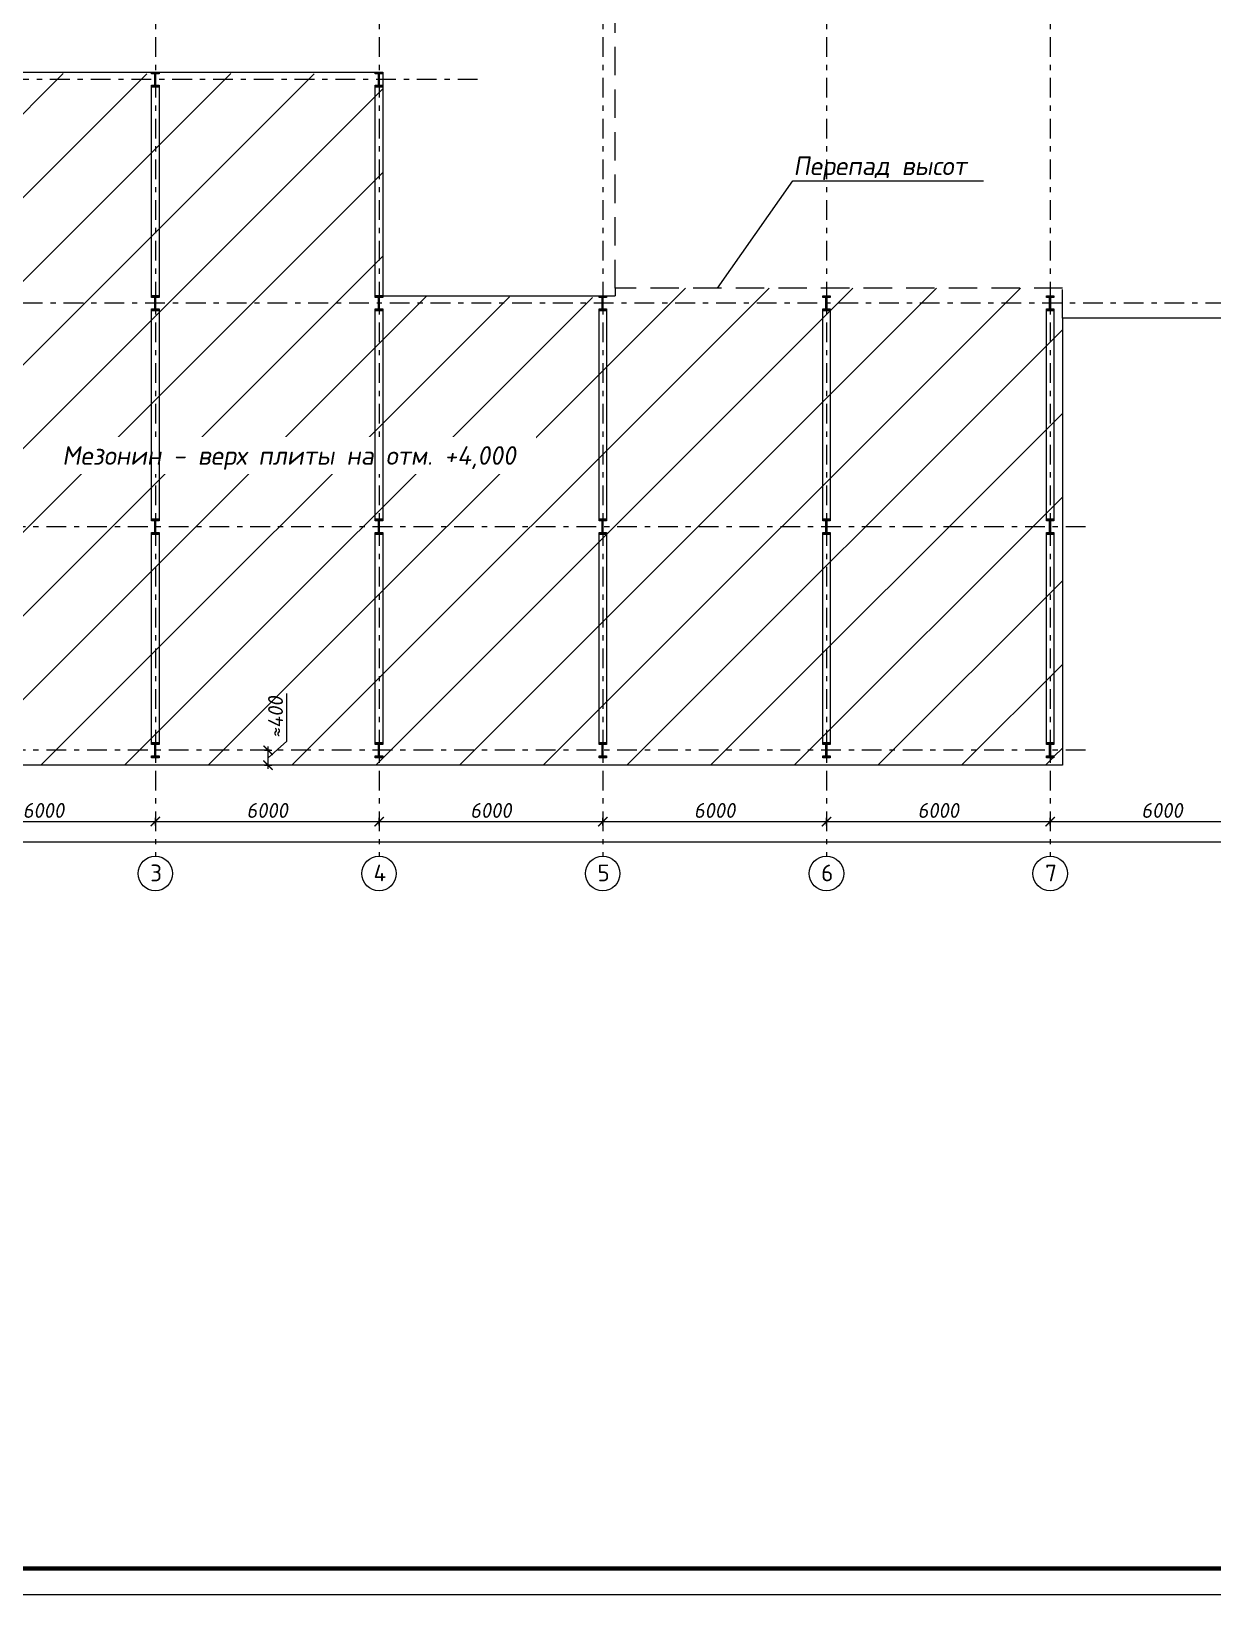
# Model space of a CAD drawing. Header units: millimetres. Extents: x -2648 to 2168491, y -277796 to 297800.
# Drawn here: x 33800 to 65486, y -230548 to -188591 of the extents above; entities that cross this region are included whole.
import ezdxf
from ezdxf import colors
from ezdxf.entities.mleader import LeaderData, LeaderLine
from ezdxf.enums import TextEntityAlignment as Align
from ezdxf.math import Vec2, Vec3

# ---------------------------------------------------------------- set-up
doc = ezdxf.new("R2010")
doc.units = ezdxf.units.MM
doc.linetypes.add('DASHEDX2', pattern=[38.1, 25.4, -12.7])
doc.linetypes.add('Штрихштриховая', pattern=[1093.611073, 529.166651, -211.666656, 141.111112, -211.666656])
doc.layers.get('0').update_dxf_attribs({"lineweight": 0})
doc.layers.get('Defpoints').update_dxf_attribs({"color": 252})
doc.layers.add('Axes', color=1, linetype='Continuous')
doc.layers.add('Dimension', color=162, linetype='Continuous', lineweight=25)
doc.layers.add('я_12', color=1, linetype='Continuous', lineweight=20)
doc.styles.add('Лена', font='isocpeur.ttf', dxfattribs={"oblique": 10})
doc.dimstyles.new('S-100', dxfattribs={"dimscale": 100, "dimtxt": 1, "dimasz": 1.5, "dimexe": 1, "dimexo": 1, "dimgap": 1, "dimtad": 1, "dimdec": 0, "dimzin": 0, "dimdsep": 46, "dimtxsty": 'Лена', "dimblk": 'ARCHTICK', "dimcen": 2, "dimdle": 1, "dimclrd": 256, "dimclre": 256, "dimclrt": 256, "dimadec": 0, "dimazin": 0, "dimtfac": 1, "dimtdec": 0, "dimtmove": 1, "dimatfit": 2, "dimfxl": 1, "dimtolj": 1, "dimtzin": 0, "dimlwd": 20, "dimlwe": 20, "dimarcsym": 0})

# ---------------------------------------------------------------- blocks, each defined once
blk = doc.blocks.new('_ArchTick')
at = {"color": 0, "linetype": 'ByBlock', "const_width": 0.15}
blk.add_lwpolyline([(-0.5, -0.5), (0.5, 0.5)], dxfattribs=at)
blk = doc.blocks.new('*D262')
at = {"layer": 'Defpoints', "color": 0, "lineweight": -2, "ltscale": 100, "transparency": 16777216}
for p in [(25127, -209701), (109127, -209701), (109127, -210341)]:
    blk.add_point(p, dxfattribs=at)
at = {"layer": 'Dimension', "lineweight": 20, "ltscale": 100, "transparency": 16777216}
for p, q in [((25027, -210341), (109227, -210341)), ((25127, -210241), (25127, -210441)), ((109127, -210241), (109127, -210441))]:
    blk.add_line(p, q, dxfattribs=at)
at = {"layer": 'Dimension', "lineweight": 20, "ltscale": 100, "transparency": 16777216, "xscale": 250, "yscale": 250, "zscale": 250, "rotation": 180}
blk.add_blockref('_ArchTick', (25127, -210341), dxfattribs=at)
at = {"layer": 'Dimension', "lineweight": 20, "ltscale": 100, "transparency": 16777216, "xscale": 250, "yscale": 250, "zscale": 250}
blk.add_blockref('_ArchTick', (109127, -210341), dxfattribs=at)
at = {"layer": 'Dimension', "lineweight": -2, "ltscale": 100, "transparency": 16777216, "insert": (67127, -210041), "char_height": 400, "attachment_point": 5, "style": 'Лена'}
blk.add_mtext('\\A1;84000', dxfattribs=at)
blk = doc.blocks.new('*D272')
at = {"layer": 'Defpoints', "color": 0, "lineweight": -2, "ltscale": 100, "transparency": 16777216}
for p in [(37127, -209644), (37127, -209801), (31127, -210422)]:
    blk.add_point(p, dxfattribs=at)
at = {"layer": 'Dimension', "lineweight": 20, "ltscale": 100, "transparency": 16777216}
for p, q in [((31127, -209901), (31127, -209701)), ((37127, -209744), (37127, -209901)), ((31027, -209801), (37227, -209801))]:
    blk.add_line(p, q, dxfattribs=at)
at = {"layer": 'Dimension', "lineweight": 20, "ltscale": 100, "transparency": 16777216, "xscale": 250, "yscale": 250, "zscale": 250, "rotation": 180}
blk.add_blockref('_ArchTick', (31127, -209801), dxfattribs=at)
at = {"layer": 'Dimension', "lineweight": 20, "ltscale": 100, "transparency": 16777216, "xscale": 250, "yscale": 250, "zscale": 250}
blk.add_blockref('_ArchTick', (37127, -209801), dxfattribs=at)
at = {"layer": 'Dimension', "lineweight": -2, "ltscale": 100, "transparency": 16777216, "insert": (34127, -209501), "char_height": 400, "attachment_point": 5, "style": 'Лена'}
blk.add_mtext('\\A1;6000', dxfattribs=at)
blk = doc.blocks.new('*D273')
at = {"layer": 'Defpoints', "color": 0, "lineweight": -2, "ltscale": 100, "transparency": 16777216}
for p in [(43127, -209644), (43127, -209801), (37127, -210422)]:
    blk.add_point(p, dxfattribs=at)
at = {"layer": 'Dimension', "lineweight": 20, "ltscale": 100, "transparency": 16777216}
for p, q in [((37127, -209901), (37127, -209701)), ((43127, -209744), (43127, -209901)), ((37027, -209801), (43227, -209801))]:
    blk.add_line(p, q, dxfattribs=at)
at = {"layer": 'Dimension', "lineweight": 20, "ltscale": 100, "transparency": 16777216, "xscale": 250, "yscale": 250, "zscale": 250, "rotation": 180}
blk.add_blockref('_ArchTick', (37127, -209801), dxfattribs=at)
at = {"layer": 'Dimension', "lineweight": 20, "ltscale": 100, "transparency": 16777216, "xscale": 250, "yscale": 250, "zscale": 250}
blk.add_blockref('_ArchTick', (43127, -209801), dxfattribs=at)
at = {"layer": 'Dimension', "lineweight": -2, "ltscale": 100, "transparency": 16777216, "insert": (40127, -209501), "char_height": 400, "attachment_point": 5, "style": 'Лена'}
blk.add_mtext('\\A1;6000', dxfattribs=at)
blk = doc.blocks.new('*D274')
at = {"layer": 'Defpoints', "color": 0, "lineweight": -2, "ltscale": 100, "transparency": 16777216}
for p in [(49127, -209644), (49127, -209801), (43127, -210422)]:
    blk.add_point(p, dxfattribs=at)
at = {"layer": 'Dimension', "lineweight": 20, "ltscale": 100, "transparency": 16777216}
for p, q in [((43127, -209901), (43127, -209701)), ((49127, -209744), (49127, -209901)), ((43027, -209801), (49227, -209801))]:
    blk.add_line(p, q, dxfattribs=at)
at = {"layer": 'Dimension', "lineweight": 20, "ltscale": 100, "transparency": 16777216, "xscale": 250, "yscale": 250, "zscale": 250, "rotation": 180}
blk.add_blockref('_ArchTick', (43127, -209801), dxfattribs=at)
at = {"layer": 'Dimension', "lineweight": 20, "ltscale": 100, "transparency": 16777216, "xscale": 250, "yscale": 250, "zscale": 250}
blk.add_blockref('_ArchTick', (49127, -209801), dxfattribs=at)
at = {"layer": 'Dimension', "lineweight": -2, "ltscale": 100, "transparency": 16777216, "insert": (46127, -209501), "char_height": 400, "attachment_point": 5, "style": 'Лена'}
blk.add_mtext('\\A1;6000', dxfattribs=at)
blk = doc.blocks.new('*D275')
at = {"layer": 'Defpoints', "color": 0, "lineweight": -2, "ltscale": 100, "transparency": 16777216}
for p in [(55127, -209644), (55127, -209801), (49127, -210422)]:
    blk.add_point(p, dxfattribs=at)
at = {"layer": 'Dimension', "lineweight": 20, "ltscale": 100, "transparency": 16777216}
for p, q in [((49127, -209901), (49127, -209701)), ((55127, -209744), (55127, -209901)), ((49027, -209801), (55227, -209801))]:
    blk.add_line(p, q, dxfattribs=at)
at = {"layer": 'Dimension', "lineweight": 20, "ltscale": 100, "transparency": 16777216, "xscale": 250, "yscale": 250, "zscale": 250, "rotation": 180}
blk.add_blockref('_ArchTick', (49127, -209801), dxfattribs=at)
at = {"layer": 'Dimension', "lineweight": 20, "ltscale": 100, "transparency": 16777216, "xscale": 250, "yscale": 250, "zscale": 250}
blk.add_blockref('_ArchTick', (55127, -209801), dxfattribs=at)
at = {"layer": 'Dimension', "lineweight": -2, "ltscale": 100, "transparency": 16777216, "insert": (52127, -209501), "char_height": 400, "attachment_point": 5, "style": 'Лена'}
blk.add_mtext('\\A1;6000', dxfattribs=at)
blk = doc.blocks.new('*D276')
at = {"layer": 'Defpoints', "color": 0, "lineweight": -2, "ltscale": 100, "transparency": 16777216}
for p in [(61127, -209644), (61127, -209801), (55127, -210422)]:
    blk.add_point(p, dxfattribs=at)
at = {"layer": 'Dimension', "lineweight": 20, "ltscale": 100, "transparency": 16777216}
for p, q in [((55127, -209901), (55127, -209701)), ((61127, -209744), (61127, -209901)), ((55027, -209801), (61227, -209801))]:
    blk.add_line(p, q, dxfattribs=at)
at = {"layer": 'Dimension', "lineweight": 20, "ltscale": 100, "transparency": 16777216, "xscale": 250, "yscale": 250, "zscale": 250, "rotation": 180}
blk.add_blockref('_ArchTick', (55127, -209801), dxfattribs=at)
at = {"layer": 'Dimension', "lineweight": 20, "ltscale": 100, "transparency": 16777216, "xscale": 250, "yscale": 250, "zscale": 250}
blk.add_blockref('_ArchTick', (61127, -209801), dxfattribs=at)
at = {"layer": 'Dimension', "lineweight": -2, "ltscale": 100, "transparency": 16777216, "insert": (58127, -209501), "char_height": 400, "attachment_point": 5, "style": 'Лена'}
blk.add_mtext('\\A1;6000', dxfattribs=at)
blk = doc.blocks.new('*D277')
at = {"layer": 'Defpoints', "color": 0, "lineweight": -2, "ltscale": 100, "transparency": 16777216}
for p in [(67127, -209644), (67127, -209801), (61127, -210422)]:
    blk.add_point(p, dxfattribs=at)
at = {"layer": 'Dimension', "lineweight": 20, "ltscale": 100, "transparency": 16777216}
for p, q in [((61127, -209901), (61127, -209701)), ((67127, -209744), (67127, -209901)), ((61027, -209801), (67227, -209801))]:
    blk.add_line(p, q, dxfattribs=at)
at = {"layer": 'Dimension', "lineweight": 20, "ltscale": 100, "transparency": 16777216, "xscale": 250, "yscale": 250, "zscale": 250, "rotation": 180}
blk.add_blockref('_ArchTick', (61127, -209801), dxfattribs=at)
at = {"layer": 'Dimension', "lineweight": 20, "ltscale": 100, "transparency": 16777216, "xscale": 250, "yscale": 250, "zscale": 250}
blk.add_blockref('_ArchTick', (67127, -209801), dxfattribs=at)
at = {"layer": 'Dimension', "lineweight": -2, "ltscale": 100, "transparency": 16777216, "insert": (64127, -209501), "char_height": 400, "attachment_point": 5, "style": 'Лена'}
blk.add_mtext('\\A1;6000', dxfattribs=at)
blk = doc.blocks.new('*D300')
at = {"layer": 'Defpoints', "color": 0, "lineweight": -2, "ltscale": 100, "transparency": 16777216}
for p in [(39676, -207886), (40151, -207886), (39676, -208286)]:
    blk.add_point(p, dxfattribs=at)
at = {"layer": 'Dimension', "lineweight": 20, "ltscale": 100, "transparency": 16777216}
for p, q in [((40651, -207640), (40651, -206360)), ((40151, -208086), (40651, -207640)), ((40051, -207886), (40251, -207886)), ((40151, -208386), (40151, -207786)), ((40051, -208286), (40251, -208286))]:
    blk.add_line(p, q, dxfattribs=at)
at = {"layer": 'Dimension', "lineweight": 20, "ltscale": 100, "transparency": 16777216, "xscale": 250, "yscale": 250, "zscale": 250}
for p, rotation in [((40151, -207886), 90), ((40151, -208286), 270)]:
    blk.add_blockref('_ArchTick', p, dxfattribs=dict(at, rotation=rotation))
at = {"layer": 'Dimension', "lineweight": -2, "ltscale": 100, "transparency": 16777216, "insert": (40351, -207000), "char_height": 400, "attachment_point": 5, "rotation": 90, "style": 'Лена'}
blk.add_mtext('\\A1;≈400', dxfattribs=at)

msp = doc.modelspace()

# ---------------------------------------------------------------- hatches: boundary and pattern name
at = {"lineweight": -2, "ltscale": 100}
h = msp.add_hatch(dxfattribs=at)
h.set_pattern_fill('ANSI31', color=256, scale=500)
h.set_pattern_definition([(45, (12543.2, -97340.3), (-1122.532, 1122.532), [])])
h.paths.add_polyline_path([(61456.9, -196286.1), (61456.9, -195486.1), (49456.9, -195486.1), (49456.9, -195686.1), (49226.9, -195686.1), (49226.9, -195732.8), (49132.2, -195732.8), (49132.2, -196039.5), (49226.9, -196039.5), (49226.9, -196086.1), (49026.9, -196086.1), (49026.9, -196039.5), (49110.8, -196039.5), (49110.8, -195732.8), (49026.9, -195732.8), (43226.9, -195686.1), (43226.9, -195732.8), (43132.2, -195732.8), (43132.2, -196039.5), (43226.9, -196039.5), (43226.9, -196086.1), (43026.9, -196086.1), (43026.9, -196039.5), (43110.8, -196039.5), (43110.8, -195732.8), (43026.9, -195732.8), (43026.9, -195686.1), (43226.9, -195686.1), (43226.9, -190086.1), (43026.9, -190086.1), (43026.9, -190039.5), (43110.8, -190039.5), (43110.8, -189732.8), (43026.9, -189732.8), (37226.9, -189717.9), (37226.9, -189732.8), (37132.2, -189732.8), (37132.2, -190039.5), (37226.9, -190039.5), (37226.9, -190086.1), (37026.9, -190086.1), (37026.9, -190039.5), (37110.8, -190039.5), (37110.8, -189732.8), (37026.9, -189732.8), (31226.9, -189710.7), (31226.9, -189732.8), (31132.2, -189732.8), (31132.2, -190039.5), (31226.9, -190039.5), (31226.9, -190086.1), (31026.9, -190086.1), (31026.9, -190039.5), (31110.8, -190039.5), (31110.8, -189732.8), (31026.9, -189732.8), (25226.9, -189689.4), (25226.9, -189732.8), (25132.2, -189732.8), (25132.2, -190039.5), (25226.9, -190039.5), (25226.9, -190086.1), (25026.9, -190086.1), (25026.9, -190039.5), (25110.8, -190039.5), (25110.8, -189732.8), (25026.9, -189732.8), (24796.9, -189686.1), (24796.9, -208286.1), (61456.9, -208286.1)])
h.paths.add_polyline_path([(43026.9, -201686.1), (43226.9, -201686.1), (43226.9, -201732.8), (43132.2, -201732.8), (43132.2, -202039.5), (43226.9, -202039.5), (43226.9, -202086.1), (43026.9, -202086.1), (43026.9, -202039.5), (43110.8, -202039.5), (43110.8, -201732.8), (43026.9, -201732.8)], flags=16)
h.paths.add_polyline_path([(37226.9, -201686.1), (37226.9, -201732.8), (37132.2, -201732.8), (37132.2, -202039.5), (37226.9, -202039.5), (37226.9, -202086.1), (37026.9, -202086.1), (37026.9, -202039.5), (37110.8, -202039.5), (37110.8, -201732.8), (37026.9, -201732.8), (37026.9, -201686.1)], flags=16)
h.paths.add_polyline_path([(37226.9, -196086.1), (37026.9, -196086.1), (37026.9, -196039.5), (37110.8, -196039.5), (37110.8, -195732.8), (37026.9, -195732.8), (37026.9, -195686.1), (37226.9, -195686.1), (37226.9, -195732.8), (37132.2, -195732.8), (37132.2, -196039.5), (37226.9, -196039.5)], flags=16)
h.paths.add_polyline_path([(49026.9, -201686.1), (49226.9, -201686.1), (49226.9, -201732.8), (49132.2, -201732.8), (49132.2, -202039.5), (49226.9, -202039.5), (49226.9, -202086.1), (49026.9, -202086.1), (49026.9, -202039.5), (49110.8, -202039.5), (49110.8, -201732.8), (49026.9, -201732.8)], flags=16)
h.paths.add_polyline_path([(43026.9, -207686.1), (43226.9, -207686.1), (43226.9, -207732.8), (43132.2, -207732.8), (43132.2, -208039.5), (43226.9, -208039.5), (43226.9, -208086.1), (43026.9, -208086.1), (43026.9, -208039.5), (43110.8, -208039.5), (43110.8, -207732.8), (43026.9, -207732.8)], flags=16)
h.paths.add_polyline_path([(37226.9, -207686.1), (37226.9, -207732.8), (37132.2, -207732.8), (37132.2, -208039.5), (37226.9, -208039.5), (37226.9, -208086.1), (37026.9, -208086.1), (37026.9, -208039.5), (37110.8, -208039.5), (37110.8, -207732.8), (37026.9, -207732.8), (37026.9, -207686.1)], flags=16)
h.paths.add_polyline_path([(31226.9, -201686.1), (31226.9, -201732.8), (31132.2, -201732.8), (31132.2, -202039.5), (31226.9, -202039.5), (31226.9, -202086.1), (31026.9, -202086.1), (31026.9, -202039.5), (31110.8, -202039.5), (31110.8, -201732.8), (31026.9, -201732.8), (31026.9, -201686.1)], flags=16)
h.paths.add_polyline_path([(31226.9, -196086.1), (31026.9, -196086.1), (31026.9, -196039.5), (31110.8, -196039.5), (31110.8, -195732.8), (31026.9, -195732.8), (31026.9, -195686.1), (31226.9, -195686.1), (31226.9, -195732.8), (31132.2, -195732.8), (31132.2, -196039.5), (31226.9, -196039.5)], flags=16)
h.paths.add_polyline_path([(49026.9, -207686.1), (49226.9, -207686.1), (49226.9, -207732.8), (49132.2, -207732.8), (49132.2, -208039.5), (49226.9, -208039.5), (49226.9, -208086.1), (49026.9, -208086.1), (49026.9, -208039.5), (49110.8, -208039.5), (49110.8, -207732.8), (49026.9, -207732.8)], flags=16)
h.paths.add_polyline_path([(31226.9, -207686.1), (31226.9, -207732.8), (31132.2, -207732.8), (31132.2, -208039.5), (31226.9, -208039.5), (31226.9, -208086.1), (31026.9, -208086.1), (31026.9, -208039.5), (31110.8, -208039.5), (31110.8, -207732.8), (31026.9, -207732.8), (31026.9, -207686.1)], flags=16)
h.paths.add_polyline_path([(55026.9, -201686.1), (55226.9, -201686.1), (55226.9, -201732.8), (55132.2, -201732.8), (55132.2, -202039.5), (55226.9, -202039.5), (55226.9, -202086.1), (55026.9, -202086.1), (55026.9, -202039.5), (55110.8, -202039.5), (55110.8, -201732.8), (55026.9, -201732.8)], flags=16)
h.paths.add_polyline_path([(55026.9, -196086.1), (55026.9, -196039.5), (55110.8, -196039.5), (55110.8, -195732.8), (55026.9, -195732.8), (55026.9, -195686.1), (55226.9, -195686.1), (55226.9, -195732.8), (55132.2, -195732.8), (55132.2, -196039.5), (55226.9, -196039.5), (55226.9, -196086.1)], flags=16)
h.paths.add_polyline_path([(25226.9, -201686.1), (25226.9, -201732.8), (25132.2, -201732.8), (25132.2, -202039.5), (25226.9, -202039.5), (25226.9, -202086.1), (25026.9, -202086.1), (25026.9, -202039.5), (25110.8, -202039.5), (25110.8, -201732.8), (25026.9, -201732.8), (25026.9, -201686.1)], flags=16)
h.paths.add_polyline_path([(25226.9, -196086.1), (25026.9, -196086.1), (25026.9, -196039.5), (25110.8, -196039.5), (25110.8, -195732.8), (25026.9, -195732.8), (25026.9, -195686.1), (25226.9, -195686.1), (25226.9, -195732.8), (25132.2, -195732.8), (25132.2, -196039.5), (25226.9, -196039.5)], flags=16)
h.paths.add_polyline_path([(55026.9, -207686.1), (55226.9, -207686.1), (55226.9, -207732.8), (55132.2, -207732.8), (55132.2, -208039.5), (55226.9, -208039.5), (55226.9, -208086.1), (55026.9, -208086.1), (55026.9, -208039.5), (55110.8, -208039.5), (55110.8, -207732.8), (55026.9, -207732.8)], flags=16)
h.paths.add_polyline_path([(25226.9, -207686.1), (25226.9, -207732.8), (25132.2, -207732.8), (25132.2, -208039.5), (25226.9, -208039.5), (25226.9, -208086.1), (25026.9, -208086.1), (25026.9, -208039.5), (25110.8, -208039.5), (25110.8, -207732.8), (25026.9, -207732.8), (25026.9, -207686.1)], flags=16)
h.paths.add_polyline_path([(61026.9, -201686.1), (61226.9, -201686.1), (61226.9, -201732.8), (61132.2, -201732.8), (61132.2, -202039.5), (61226.9, -202039.5), (61226.9, -202086.1), (61026.9, -202086.1), (61026.9, -202039.5), (61110.8, -202039.5), (61110.8, -201732.8), (61026.9, -201732.8)], flags=16)
h.paths.add_polyline_path([(61026.9, -196086.1), (61026.9, -196039.5), (61110.8, -196039.5), (61110.8, -195732.8), (61026.9, -195732.8), (61026.9, -195686.1), (61226.9, -195686.1), (61226.9, -195732.8), (61132.2, -195732.8), (61132.2, -196039.5), (61226.9, -196039.5), (61226.9, -196086.1)], flags=16)
h.paths.add_polyline_path([(61026.9, -207686.1), (61226.9, -207686.1), (61226.9, -207732.8), (61132.2, -207732.8), (61132.2, -208039.5), (61226.9, -208039.5), (61226.9, -208086.1), (61026.9, -208086.1), (61026.9, -208039.5), (61110.8, -208039.5), (61110.8, -207732.8), (61026.9, -207732.8)], flags=16)
h = msp.add_hatch(color=256, dxfattribs=at)
h.dxf.hatch_style = 1
h.paths.add_polyline_path([(37226.9, -189686.1), (37026.9, -189686.1), (37026.9, -189732.8), (37110.8, -189732.8), (37110.8, -190039.5), (37026.9, -190039.5), (37026.9, -190086.1), (37226.9, -190086.1), (37226.9, -190039.5), (37132.2, -190039.5), (37132.2, -189732.8), (37226.9, -189732.8)])
h = msp.add_hatch(color=256, dxfattribs=at)
h.dxf.hatch_style = 1
h.paths.add_polyline_path([(43226.9, -189686.1), (43026.9, -189686.1), (43026.9, -189732.8), (43110.8, -189732.8), (43110.8, -190039.5), (43026.9, -190039.5), (43026.9, -190086.1), (43226.9, -190086.1), (43226.9, -190039.5), (43132.2, -190039.5), (43132.2, -189732.8), (43226.9, -189732.8)])
h = msp.add_hatch(color=256, dxfattribs=at)
h.dxf.hatch_style = 1
h.paths.add_polyline_path([(37226.9, -195686.1), (37026.9, -195686.1), (37026.9, -195732.8), (37110.8, -195732.8), (37110.8, -196039.5), (37026.9, -196039.5), (37026.9, -196086.1), (37226.9, -196086.1), (37226.9, -196039.5), (37132.2, -196039.5), (37132.2, -195732.8), (37226.9, -195732.8)])
h = msp.add_hatch(color=256, dxfattribs=at)
h.dxf.hatch_style = 1
h.paths.add_polyline_path([(43226.9, -195686.1), (43026.9, -195686.1), (43026.9, -195732.8), (43110.8, -195732.8), (43110.8, -196039.5), (43026.9, -196039.5), (43026.9, -196086.1), (43226.9, -196086.1), (43226.9, -196039.5), (43132.2, -196039.5), (43132.2, -195732.8), (43226.9, -195732.8)])
h = msp.add_hatch(color=256, dxfattribs=at)
h.dxf.hatch_style = 1
h.paths.add_polyline_path([(49226.9, -195686.1), (49026.9, -195686.1), (49026.9, -195732.8), (49110.8, -195732.8), (49110.8, -196039.5), (49026.9, -196039.5), (49026.9, -196086.1), (49226.9, -196086.1), (49226.9, -196039.5), (49132.2, -196039.5), (49132.2, -195732.8), (49226.9, -195732.8)])
h = msp.add_hatch(color=256, dxfattribs=at)
h.dxf.hatch_style = 1
h.paths.add_polyline_path([(55226.9, -195686.1), (55026.9, -195686.1), (55026.9, -195732.8), (55110.8, -195732.8), (55110.8, -196039.5), (55026.9, -196039.5), (55026.9, -196086.1), (55226.9, -196086.1), (55226.9, -196039.5), (55132.2, -196039.5), (55132.2, -195732.8), (55226.9, -195732.8)])
h = msp.add_hatch(color=256, dxfattribs=at)
h.dxf.hatch_style = 1
h.paths.add_polyline_path([(61226.9, -195686.1), (61026.9, -195686.1), (61026.9, -195732.8), (61110.8, -195732.8), (61110.8, -196039.5), (61026.9, -196039.5), (61026.9, -196086.1), (61226.9, -196086.1), (61226.9, -196039.5), (61132.2, -196039.5), (61132.2, -195732.8), (61226.9, -195732.8)])
h = msp.add_hatch(color=256, dxfattribs=at)
h.dxf.hatch_style = 1
h.paths.add_polyline_path([(37226.9, -201686.1), (37026.9, -201686.1), (37026.9, -201732.8), (37110.8, -201732.8), (37110.8, -202039.5), (37026.9, -202039.5), (37026.9, -202086.1), (37226.9, -202086.1), (37226.9, -202039.5), (37132.2, -202039.5), (37132.2, -201732.8), (37226.9, -201732.8)])
h = msp.add_hatch(color=256, dxfattribs=at)
h.dxf.hatch_style = 1
h.paths.add_polyline_path([(43226.9, -201686.1), (43026.9, -201686.1), (43026.9, -201732.8), (43110.8, -201732.8), (43110.8, -202039.5), (43026.9, -202039.5), (43026.9, -202086.1), (43226.9, -202086.1), (43226.9, -202039.5), (43132.2, -202039.5), (43132.2, -201732.8), (43226.9, -201732.8)])
h = msp.add_hatch(color=256, dxfattribs=at)
h.dxf.hatch_style = 1
h.paths.add_polyline_path([(49226.9, -201686.1), (49026.9, -201686.1), (49026.9, -201732.8), (49110.8, -201732.8), (49110.8, -202039.5), (49026.9, -202039.5), (49026.9, -202086.1), (49226.9, -202086.1), (49226.9, -202039.5), (49132.2, -202039.5), (49132.2, -201732.8), (49226.9, -201732.8)])
h = msp.add_hatch(color=256, dxfattribs=at)
h.dxf.hatch_style = 1
h.paths.add_polyline_path([(55226.9, -201686.1), (55026.9, -201686.1), (55026.9, -201732.8), (55110.8, -201732.8), (55110.8, -202039.5), (55026.9, -202039.5), (55026.9, -202086.1), (55226.9, -202086.1), (55226.9, -202039.5), (55132.2, -202039.5), (55132.2, -201732.8), (55226.9, -201732.8)])
h = msp.add_hatch(color=256, dxfattribs=at)
h.dxf.hatch_style = 1
h.paths.add_polyline_path([(61226.9, -201686.1), (61026.9, -201686.1), (61026.9, -201732.8), (61110.8, -201732.8), (61110.8, -202039.5), (61026.9, -202039.5), (61026.9, -202086.1), (61226.9, -202086.1), (61226.9, -202039.5), (61132.2, -202039.5), (61132.2, -201732.8), (61226.9, -201732.8)])
h = msp.add_hatch(color=256, dxfattribs=at)
h.dxf.hatch_style = 1
h.paths.add_polyline_path([(37226.9, -207686.1), (37026.9, -207686.1), (37026.9, -207732.8), (37110.8, -207732.8), (37110.8, -208039.5), (37026.9, -208039.5), (37026.9, -208086.1), (37226.9, -208086.1), (37226.9, -208039.5), (37132.2, -208039.5), (37132.2, -207732.8), (37226.9, -207732.8)])
h = msp.add_hatch(color=256, dxfattribs=at)
h.dxf.hatch_style = 1
h.paths.add_polyline_path([(43226.9, -207686.1), (43026.9, -207686.1), (43026.9, -207732.8), (43110.8, -207732.8), (43110.8, -208039.5), (43026.9, -208039.5), (43026.9, -208086.1), (43226.9, -208086.1), (43226.9, -208039.5), (43132.2, -208039.5), (43132.2, -207732.8), (43226.9, -207732.8)])
h = msp.add_hatch(color=256, dxfattribs=at)
h.dxf.hatch_style = 1
h.paths.add_polyline_path([(49226.9, -207686.1), (49026.9, -207686.1), (49026.9, -207732.8), (49110.8, -207732.8), (49110.8, -208039.5), (49026.9, -208039.5), (49026.9, -208086.1), (49226.9, -208086.1), (49226.9, -208039.5), (49132.2, -208039.5), (49132.2, -207732.8), (49226.9, -207732.8)])
h = msp.add_hatch(color=256, dxfattribs=at)
h.dxf.hatch_style = 1
h.paths.add_polyline_path([(55226.9, -207686.1), (55026.9, -207686.1), (55026.9, -207732.8), (55110.8, -207732.8), (55110.8, -208039.5), (55026.9, -208039.5), (55026.9, -208086.1), (55226.9, -208086.1), (55226.9, -208039.5), (55132.2, -208039.5), (55132.2, -207732.8), (55226.9, -207732.8)])
h = msp.add_hatch(color=256, dxfattribs=at)
h.dxf.hatch_style = 1
h.paths.add_polyline_path([(61226.9, -207686.1), (61026.9, -207686.1), (61026.9, -207732.8), (61110.8, -207732.8), (61110.8, -208039.5), (61026.9, -208039.5), (61026.9, -208086.1), (61226.9, -208086.1), (61226.9, -208039.5), (61132.2, -208039.5), (61132.2, -207732.8), (61226.9, -207732.8)])

# ---------------------------------------------------------------- linework, layer by layer
for p, q in [((24796.9, -189686.1), (43226.9, -189686.1)), ((43226.9, -189686.1), (43226.9, -195686.1)), ((49456.9, -195486.1), (49456.9, -195686.1)), ((43226.9, -195686.1), (49456.9, -195686.1))]:
    msp.add_line(p, q, dxfattribs=at)
at = {"ltscale": 100, "const_width": 112.3}
msp.add_lwpolyline([(10430, -147886.6), (124808.5, -147886.6), (124808.5, -229846.2), (10430, -229846.2)], close=True, dxfattribs=at)
at = {"lineweight": -2, "ltscale": 100}
for points in [[(24796.9, -153486.1), (109456.9, -153486.1), (109456.9, -196286.1), (61456.9, -196286.1), (61456.9, -208286.1), (24796.9, -208286.1)], [(37026.9, -190086.1), (37226.9, -190086.1), (37226.9, -195686.1), (37026.9, -195686.1)], [(43026.9, -190086.1), (43226.9, -190086.1), (43226.9, -195686.1), (43026.9, -195686.1)], [(49026.9, -196086.1), (49226.9, -196086.1), (49226.9, -201686.1), (49026.9, -201686.1)], [(55026.9, -196086.1), (55226.9, -196086.1), (55226.9, -201686.1), (55026.9, -201686.1)], [(61026.9, -196086.1), (61226.9, -196086.1), (61226.9, -201686.1), (61026.9, -201686.1)], [(37026.9, -202086.1), (37226.9, -202086.1), (37226.9, -207686.1), (37026.9, -207686.1)], [(43026.9, -202086.1), (43226.9, -202086.1), (43226.9, -207686.1), (43026.9, -207686.1)], [(49026.9, -202086.1), (49226.9, -202086.1), (49226.9, -207686.1), (49026.9, -207686.1)], [(55026.9, -202086.1), (55226.9, -202086.1), (55226.9, -207686.1), (55026.9, -207686.1)], [(61026.9, -202086.1), (61226.9, -202086.1), (61226.9, -207686.1), (61026.9, -207686.1)]]:
    msp.add_lwpolyline(points, close=True, dxfattribs=at)
at = {"linetype": 'DASHEDX2', "lineweight": -2, "ltscale": 30}
msp.add_lwpolyline([(61456.9, -196286.1), (61456.9, -195486.1), (49456.9, -195486.1), (49456.9, -153486.1)], dxfattribs=at)
at = {"lineweight": -2, "ltscale": 100}
for points in [[(37110.8, -189732.8), (37026.9, -189732.8), (37026.9, -189686.1), (37226.9, -189686.1), (37226.9, -189732.8), (37132.2, -189732.8)], [(37132.2, -190039.5), (37226.9, -190039.5), (37226.9, -190086.1), (37026.9, -190086.1), (37026.9, -190039.5), (37110.8, -190039.5)], [(37110.8, -190039.5), (37110.8, -189732.8)], [(37132.2, -189732.8), (37132.2, -190039.5)], [(43110.8, -189732.8), (43026.9, -189732.8), (43026.9, -189686.1), (43226.9, -189686.1), (43226.9, -189732.8), (43132.2, -189732.8)], [(43132.2, -190039.5), (43226.9, -190039.5), (43226.9, -190086.1), (43026.9, -190086.1), (43026.9, -190039.5), (43110.8, -190039.5)], [(43110.8, -190039.5), (43110.8, -189732.8)], [(43132.2, -189732.8), (43132.2, -190039.5)], [(37110.8, -195732.8), (37026.9, -195732.8), (37026.9, -195686.1), (37226.9, -195686.1), (37226.9, -195732.8), (37132.2, -195732.8)], [(37110.8, -196039.5), (37110.8, -195732.8)], [(37132.2, -195732.8), (37132.2, -196039.5)], [(43110.8, -195732.8), (43026.9, -195732.8), (43026.9, -195686.1), (43226.9, -195686.1), (43226.9, -195732.8), (43132.2, -195732.8)], [(43110.8, -196039.5), (43110.8, -195732.8)], [(43132.2, -195732.8), (43132.2, -196039.5)], [(49110.8, -195732.8), (49026.9, -195732.8), (49026.9, -195686.1), (49226.9, -195686.1), (49226.9, -195732.8), (49132.2, -195732.8)], [(49110.8, -196039.5), (49110.8, -195732.8)], [(49132.2, -195732.8), (49132.2, -196039.5)], [(55110.8, -195732.8), (55026.9, -195732.8), (55026.9, -195686.1), (55226.9, -195686.1), (55226.9, -195732.8), (55132.2, -195732.8)], [(55110.8, -196039.5), (55110.8, -195732.8)], [(55132.2, -195732.8), (55132.2, -196039.5)], [(61110.8, -195732.8), (61026.9, -195732.8), (61026.9, -195686.1), (61226.9, -195686.1), (61226.9, -195732.8), (61132.2, -195732.8)], [(61110.8, -196039.5), (61110.8, -195732.8)], [(61132.2, -195732.8), (61132.2, -196039.5)], [(37132.2, -196039.5), (37226.9, -196039.5), (37226.9, -196086.1), (37026.9, -196086.1), (37026.9, -196039.5), (37110.8, -196039.5)], [(43132.2, -196039.5), (43226.9, -196039.5), (43226.9, -196086.1), (43026.9, -196086.1), (43026.9, -196039.5), (43110.8, -196039.5)], [(49132.2, -196039.5), (49226.9, -196039.5), (49226.9, -196086.1), (49026.9, -196086.1), (49026.9, -196039.5), (49110.8, -196039.5)], [(55132.2, -196039.5), (55226.9, -196039.5), (55226.9, -196086.1), (55026.9, -196086.1), (55026.9, -196039.5), (55110.8, -196039.5)], [(61132.2, -196039.5), (61226.9, -196039.5), (61226.9, -196086.1), (61026.9, -196086.1), (61026.9, -196039.5), (61110.8, -196039.5)], [(37110.8, -201732.8), (37026.9, -201732.8), (37026.9, -201686.1), (37226.9, -201686.1), (37226.9, -201732.8), (37132.2, -201732.8)], [(37110.8, -202039.5), (37110.8, -201732.8)], [(37132.2, -201732.8), (37132.2, -202039.5)], [(43110.8, -201732.8), (43026.9, -201732.8), (43026.9, -201686.1), (43226.9, -201686.1), (43226.9, -201732.8), (43132.2, -201732.8)], [(43110.8, -202039.5), (43110.8, -201732.8)], [(43132.2, -201732.8), (43132.2, -202039.5)], [(49110.8, -201732.8), (49026.9, -201732.8), (49026.9, -201686.1), (49226.9, -201686.1), (49226.9, -201732.8), (49132.2, -201732.8)], [(49110.8, -202039.5), (49110.8, -201732.8)], [(49132.2, -201732.8), (49132.2, -202039.5)], [(55110.8, -201732.8), (55026.9, -201732.8), (55026.9, -201686.1), (55226.9, -201686.1), (55226.9, -201732.8), (55132.2, -201732.8)], [(55110.8, -202039.5), (55110.8, -201732.8)], [(55132.2, -201732.8), (55132.2, -202039.5)], [(61110.8, -201732.8), (61026.9, -201732.8), (61026.9, -201686.1), (61226.9, -201686.1), (61226.9, -201732.8), (61132.2, -201732.8)], [(61110.8, -202039.5), (61110.8, -201732.8)], [(61132.2, -201732.8), (61132.2, -202039.5)], [(37132.2, -202039.5), (37226.9, -202039.5), (37226.9, -202086.1), (37026.9, -202086.1), (37026.9, -202039.5), (37110.8, -202039.5)], [(43132.2, -202039.5), (43226.9, -202039.5), (43226.9, -202086.1), (43026.9, -202086.1), (43026.9, -202039.5), (43110.8, -202039.5)], [(49132.2, -202039.5), (49226.9, -202039.5), (49226.9, -202086.1), (49026.9, -202086.1), (49026.9, -202039.5), (49110.8, -202039.5)], [(55132.2, -202039.5), (55226.9, -202039.5), (55226.9, -202086.1), (55026.9, -202086.1), (55026.9, -202039.5), (55110.8, -202039.5)], [(61132.2, -202039.5), (61226.9, -202039.5), (61226.9, -202086.1), (61026.9, -202086.1), (61026.9, -202039.5), (61110.8, -202039.5)], [(37110.8, -207732.8), (37026.9, -207732.8), (37026.9, -207686.1), (37226.9, -207686.1), (37226.9, -207732.8), (37132.2, -207732.8)], [(43110.8, -207732.8), (43026.9, -207732.8), (43026.9, -207686.1), (43226.9, -207686.1), (43226.9, -207732.8), (43132.2, -207732.8)], [(49110.8, -207732.8), (49026.9, -207732.8), (49026.9, -207686.1), (49226.9, -207686.1), (49226.9, -207732.8), (49132.2, -207732.8)], [(55110.8, -207732.8), (55026.9, -207732.8), (55026.9, -207686.1), (55226.9, -207686.1), (55226.9, -207732.8), (55132.2, -207732.8)], [(61110.8, -207732.8), (61026.9, -207732.8), (61026.9, -207686.1), (61226.9, -207686.1), (61226.9, -207732.8), (61132.2, -207732.8)], [(37132.2, -208039.5), (37226.9, -208039.5), (37226.9, -208086.1), (37026.9, -208086.1), (37026.9, -208039.5), (37110.8, -208039.5)], [(37110.8, -208039.5), (37110.8, -207732.8)], [(37132.2, -207732.8), (37132.2, -208039.5)], [(43132.2, -208039.5), (43226.9, -208039.5), (43226.9, -208086.1), (43026.9, -208086.1), (43026.9, -208039.5), (43110.8, -208039.5)], [(43110.8, -208039.5), (43110.8, -207732.8)], [(43132.2, -207732.8), (43132.2, -208039.5)], [(49132.2, -208039.5), (49226.9, -208039.5), (49226.9, -208086.1), (49026.9, -208086.1), (49026.9, -208039.5), (49110.8, -208039.5)], [(49110.8, -208039.5), (49110.8, -207732.8)], [(49132.2, -207732.8), (49132.2, -208039.5)], [(55132.2, -208039.5), (55226.9, -208039.5), (55226.9, -208086.1), (55026.9, -208086.1), (55026.9, -208039.5), (55110.8, -208039.5)], [(55110.8, -208039.5), (55110.8, -207732.8)], [(55132.2, -207732.8), (55132.2, -208039.5)], [(61132.2, -208039.5), (61226.9, -208039.5), (61226.9, -208086.1), (61026.9, -208086.1), (61026.9, -208039.5), (61110.8, -208039.5)], [(61110.8, -208039.5), (61110.8, -207732.8)], [(61132.2, -207732.8), (61132.2, -208039.5)]]:
    msp.add_lwpolyline(points, dxfattribs=at)
at = {"layer": 'Defpoints'}
msp.add_lwpolyline([(7623.2, -147184.9), (125510.3, -147184.9), (125510.3, -230547.9), (7623.2, -230547.9)], close=True, dxfattribs=at)
at = {"layer": 'я_12', "linetype": 'Штрихштриховая'}
for p, q in [((37126.9, -153753.3), (37126.9, -210730.7)), ((43126.9, -153753.3), (43126.9, -210730.7)), ((49126.9, -153753.3), (49126.9, -210730.7)), ((55126.9, -153753.3), (55126.9, -210730.7)), ((61126.9, -153753.3), (61126.9, -210730.7)), ((45765.7, -189886.1), (22671.7, -189886.1)), ((110655.9, -195886.1), (22671.7, -195886.1)), ((62074.9, -201886.1), (22671.7, -201886.1)), ((62074.9, -207886.1), (22671.7, -207886.1))]:
    msp.add_line(p, q, dxfattribs=at)
at = {"layer": 'я_12', "linetype": 'Continuous', "ltscale": 5}
for centre in [(37126.9, -211192.7), (43126.9, -211192.7), (49126.9, -211192.7), (55126.9, -211192.7), (61126.9, -211192.7)]:
    msp.add_circle(centre, 462, dxfattribs=at)

# ---------------------------------------------------------------- texts
at = {"layer": 'Axes', "style": 'Лена'}
for s, p in [('3', (37149.1, -211402.3)), ('4', (43149.1, -211402.3)), ('5', (49149.1, -211402.3)), ('6', (55149.1, -211402.3)), ('7', (61149.1, -211402.3))]:
    msp.add_text(s, height=450, dxfattribs=at).set_placement(p, align=Align.CENTER)

# ---------------------------------------------------------------- dimensions: what is measured, and where the dimension line sits
at = {"layer": 'Dimension', "color": 1, "lineweight": -2, "ltscale": 100}
dim = msp.add_linear_dim(base=(40151.1, -207886.1), p1=(39675.6, -208286.1), p2=(39675.6, -207886.1), angle=90, text='≈<>', dimstyle='S-100', override={"dimtxt": 4, "dimasz": 2.5, "dimtxsty": 'Лена', "dimatfit": 3, "dimfxlon": 1}, dxfattribs=at)
dim.commit()
dim.dimension.update_dxf_attribs({"geometry": '*D300', "text_midpoint": (40651.1, -207539.9), "dimtype": 160})
for base, p1, p2, picture, middle in [((37126.9, -209800.7), (31126.9, -210422.2), (37126.9, -209643.5), '*D272', (34126.9, -209500.7)), ((43126.9, -209800.7), (37126.9, -210422.2), (43126.9, -209643.5), '*D273', (40126.9, -209500.7)), ((49126.9, -209800.7), (43126.9, -210422.2), (49126.9, -209643.5), '*D274', (46126.9, -209500.7)), ((55126.9, -209800.7), (49126.9, -210422.2), (55126.9, -209643.5), '*D275', (52126.9, -209500.7)), ((61126.9, -209800.7), (55126.9, -210422.2), (61126.9, -209643.5), '*D276', (58126.9, -209500.7)), ((67126.9, -209800.7), (61126.9, -210422.2), (67126.9, -209643.5), '*D277', (64126.9, -209500.7)), ((109126.9, -210341.5), (25126.9, -209700.7), (109126.9, -209700.7), '*D262', (67126.9, -210041.5))]:
    dim = msp.add_linear_dim(base=base, p1=p1, p2=p2, dimstyle='S-100', override={"dimtxt": 4, "dimasz": 2.5, "dimtxsty": 'Лена', "dimatfit": 3, "dimfxlon": 1}, dxfattribs=at)
    dim.commit()
    dim.dimension.update_dxf_attribs({"geometry": picture, "text_midpoint": middle})

# ---------------------------------------------------------------- leaders
at = {"lineweight": -2, "ltscale": 100}
ml = msp.add_multileader_mtext('Standard', dxfattribs=at)
ml.set_content('Перепад высот', color=256, style='Лена')
ml.set_leader_properties()
ml.build(insert=Vec2(0, 0))
ml.multileader.update_dxf_attribs({"text_left_attachment_type": 6, "text_right_attachment_type": 6})
ctx = ml.context
ctx.base_point, ctx.char_height, ctx.plane_origin = Vec3(54236.4, -192600.3), 500, Vec3(52201.1, -195486.1)
ctx.left_attachment, ctx.right_attachment = 6, 6
notes = []
notes.append((ctx, [(0, (1, 1, 0), (54228.4, -192600.3), (1, 0), 8, [(0, [(52201.1, -195486.1)], 0, [])])]))
ctx.mtext.insert, ctx.mtext.flow_direction = Vec3(54238.4, -191950.3), 5
for ctx, leaders in notes:
    for number, flags, end, landing, length, lines in leaders:
        leader = LeaderData()
        leader.index, (leader.has_last_leader_line, leader.has_dogleg_vector, leader.attachment_direction) = number, flags
        leader.last_leader_point, leader.dogleg_vector, leader.dogleg_length = Vec3(end), Vec3(landing), length
        for number, points, colour, breaks in lines:
            line = LeaderLine()
            line.index, line.vertices, line.color, line.breaks = number, Vec3.list(points), colors.encode_raw_color(colour), breaks
            leader.lines.append(line)
        ctx.leaders.append(leader)

# ---------------------------------------------------------------- next in the draw order: texts
at = {"lineweight": -2, "ltscale": 100, "insert": (34628.5, -199724.5), "char_height": 500, "attachment_point": 1, "style": 'Лена', "bg_fill": 3, "box_fill_scale": 1.5, "bg_fill_color": 256, "bg_fill_transparency": 0}
msp.add_mtext_dynamic_manual_height_columns('Мезонин - верх плиты на отм. +4,000', width=12460.306, gutter_width=12.5, heights=[0], dxfattribs=at)

# ---------------------------------------------------------------- next in the draw order: linework, layer by layer
at = {"lineweight": -2, "ltscale": 100}
for points in [[(37026.9, -196086.1), (37226.9, -196086.1), (37226.9, -201686.1), (37026.9, -201686.1)], [(43026.9, -196086.1), (43226.9, -196086.1), (43226.9, -201686.1), (43026.9, -201686.1)]]:
    msp.add_lwpolyline(points, close=True, dxfattribs=at)

doc.saveas('drawing.dxf')
